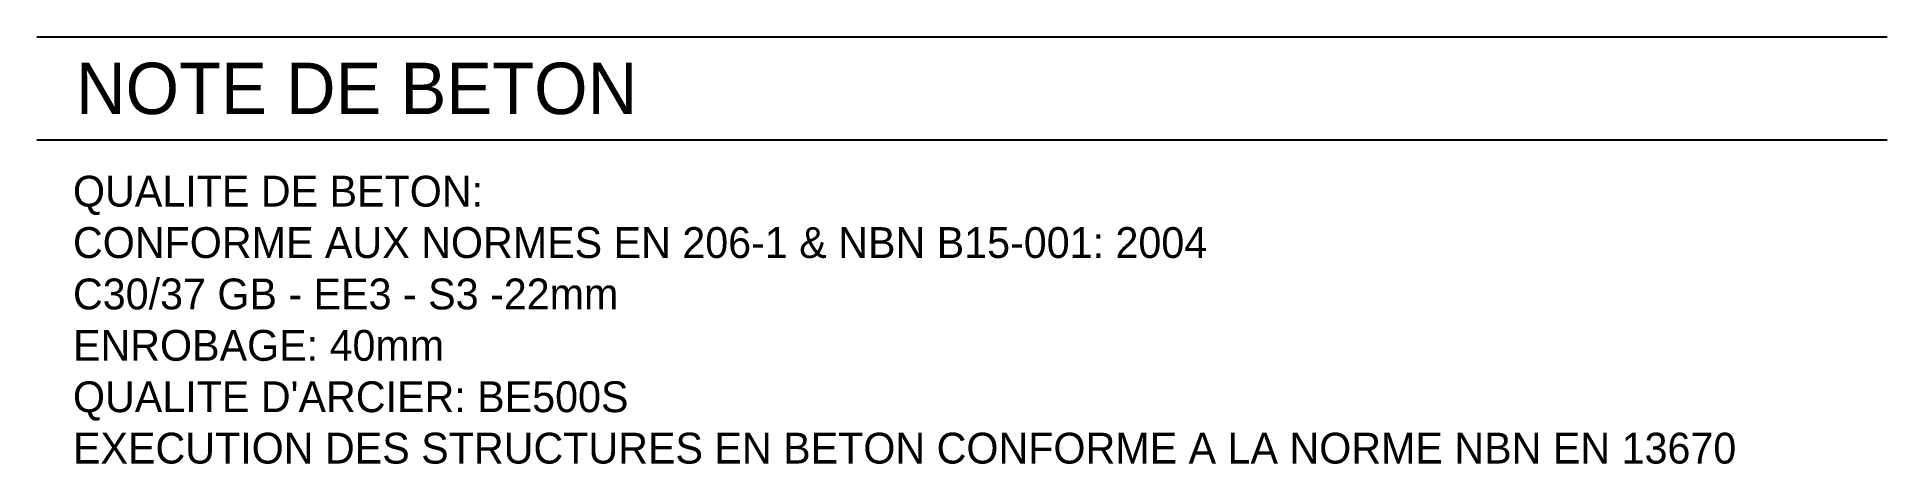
# Model space of a CAD drawing. Header units: millimetres. Extents: x 0 to 180, y -42 to 0.
import ezdxf

# ---------------------------------------------------------------- set-up
doc = ezdxf.new("R2010")
doc.units = ezdxf.units.MM
doc.layers.add('AC-0300-TEKST-35', color=2, linetype='Continuous')

# ---------------------------------------------------------------- blocks, each defined once
blk = doc.blocks.new('Titel-F')
at = {"transparency": 33554687}
for p, q in [((0, 0), (180, 0)), ((0, -10), (180, -10))]:
    blk.add_line(p, q, dxfattribs=at)
at = {"color": 6, "transparency": 33554687}
blk.add_attdef('TITRE', (3.79, -7.5), '', height=5, dxfattribs=at)

msp = doc.modelspace()

# ---------------------------------------------------------------- block references
at = {"transparency": 33554687}
ref = msp.add_blockref('Titel-F', (0, 0), dxfattribs=at)
ref.add_attrib('TITRE', 'NOTE DE BETON', (3.79, -7.5), dxfattribs={"color": 6, "height": 5})

# ---------------------------------------------------------------- texts
at = {"layer": 'AC-0300-TEKST-35', "transparency": 33554687, "insert": (3.5, -13.5), "char_height": 3, "attachment_point": 1}
msp.add_mtext("QUALITE DE BETON:\\PCONFORME AUX NORMES EN 206-1 & NBN B15-001: 2004\\PC30/37 GB - EE3 - S3 -22mm\\PENROBAGE: 40mm\\PQUALITE D'ARCIER: BE500S\\PEXECUTION DES STRUCTURES EN BETON CONFORME A LA NORME NBN EN 13670", dxfattribs=at)

doc.saveas('drawing.dxf')
